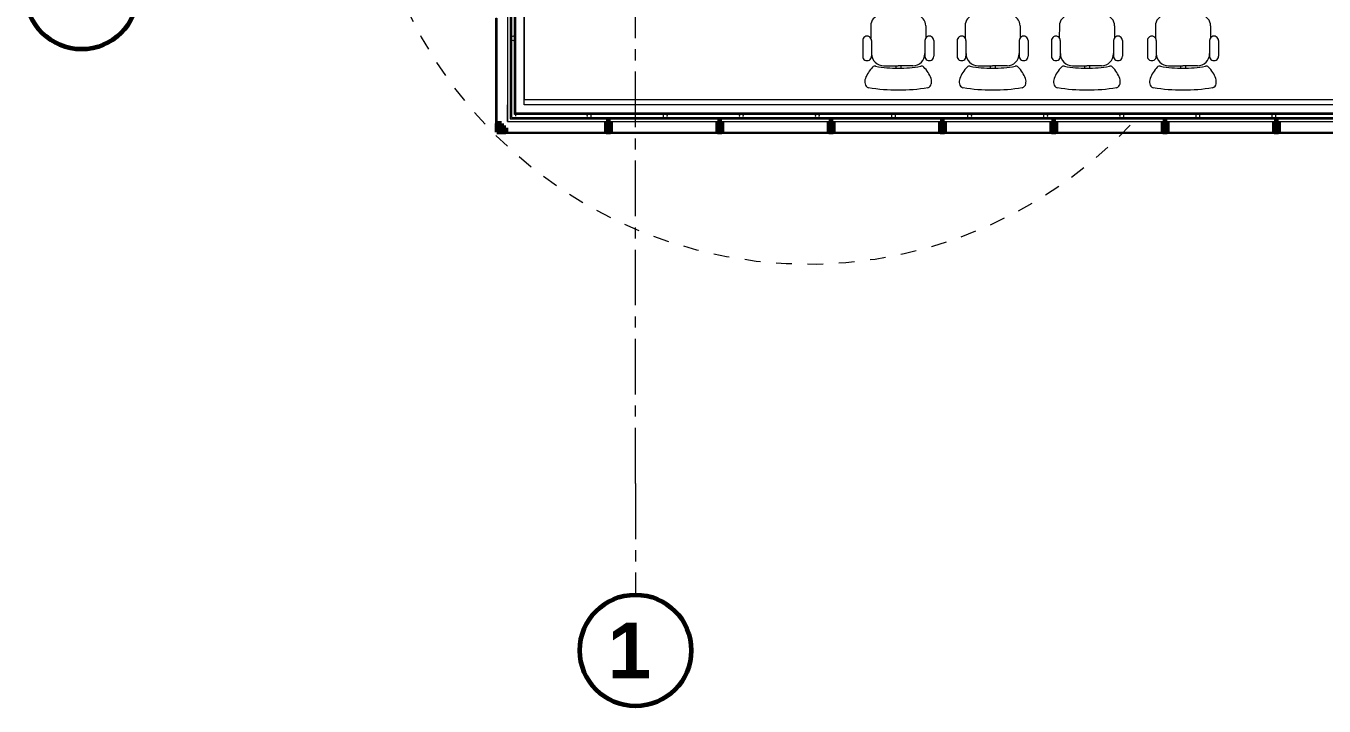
# Model space of a CAD drawing. Header units: inches. Extents: x -38 to 5698, y -33 to 92.
# Drawn here: x 188.85 to 200.5, y 1.05 to 7.16 of the extents above; entities that cross this region are included whole.
import ezdxf

# ---------------------------------------------------------------- set-up
doc = ezdxf.new("R2010")
doc.units = ezdxf.units.IN
doc.header["$MEASUREMENT"] = 0
doc.set_wipeout_variables(frame=1)
for name, pattern in [('Punto & Raya', [0.65, 0.5, -0.075, 0, -0.075]), ('Rayas', [0.282222, 0.141111, -0.141111]), ('Wipeout_Contour', [1, 0, -1])]:
    doc.linetypes.add(name, pattern=pattern)
for name, color, linetype in [('02 _ ARQ _ ALB _ Ejes Generales', 7, 'Continuous'), ('02 _ ARQ _ ALB _ Mobiliario', 7, 'Continuous'), ('02 _ ARQ _ ZON _ Espacio.3D', 7, 'Continuous'), ('08 _ STR _ EXT _ 07 Losa Aligerada', 7, 'Continuous'), ('Acabado - Muros', 7, 'Continuous'), ('Estructura - 04 MURO', 253, 'Continuous'), ('Interior - Escaleras & Barandillas', 7, 'Continuous')]:
    doc.layers.add(name, color=color, linetype=linetype)
doc.styles.add('Estilo_Generado_1', font='swisseb.ttf')

msp = doc.modelspace()

# ---------------------------------------------------------------- hatches: boundary and pattern name
at = {"layer": 'Acabado - Muros', "linetype": 'Continuous', "lineweight": 9}
for points in [[(193.065, 7.23), (193.065, 6.23), (193.075, 6.23), (193.075, 7.23)], [(193.1, 6.195), (194.07, 6.195), (194.07, 6.205), (193.1, 6.205)], [(194.08, 6.195), (195.07, 6.195), (195.07, 6.205), (194.08, 6.205)], [(195.08, 6.195), (196.07, 6.195), (196.07, 6.205), (195.08, 6.205)], [(196.08, 6.195), (197.07, 6.195), (197.07, 6.205), (196.08, 6.205)], [(197.08, 6.195), (198.07, 6.195), (198.07, 6.205), (197.08, 6.205)], [(198.08, 6.195), (199.07, 6.195), (199.07, 6.205), (198.08, 6.205)], [(199.08, 6.195), (200.07, 6.195), (200.07, 6.205), (199.08, 6.205)], [(200.08, 6.195), (201.07, 6.195), (201.07, 6.205), (200.08, 6.205)]]:
    msp.add_hatch(color=250, dxfattribs=at).paths.add_polyline_path(points)

# ---------------------------------------------------------------- linework, layer by layer
at = {"layer": '02 _ ARQ _ ALB _ Ejes Generales', "color": 252, "linetype": 'Punto & Raya', "lineweight": 13}
msp.add_line((194.32, 3.05), (194.32, 2.05), dxfattribs=at)
at = {"layer": '02 _ ARQ _ ALB _ Ejes Generales', "color": 7, "linetype": 'Continuous', "lineweight": 60}
for centre in [(189.345, 7.45), (194.32, 1.55)]:
    msp.add_circle(centre, 0.5, dxfattribs=at)
at = {"layer": '02 _ ARQ _ ALB _ Mobiliario', "color": 175, "linetype": 'Continuous', "lineweight": 13}
for p, q in [((196.432, 7.16), (196.432, 7.053)), ((196.926, 7.16), (196.927, 7.053)), ((197.28, 7.16), (197.279, 7.053)), ((197.774, 7.16), (197.775, 7.053)), ((198.127, 7.16), (198.126, 7.053)), ((198.621, 7.16), (198.622, 7.053)), ((198.989, 7.16), (198.989, 7.053)), ((199.484, 7.16), (199.484, 7.053)), ((196.36, 7.028), (196.36, 6.888)), ((196.44, 7.028), (196.44, 6.888)), ((196.919, 7.028), (196.919, 6.888)), ((196.999, 7.028), (196.999, 6.888)), ((197.208, 7.028), (197.208, 6.888)), ((197.287, 7.028), (197.287, 6.888)), ((197.766, 7.028), (197.766, 6.888)), ((197.846, 7.028), (197.846, 6.888)), ((198.055, 7.028), (198.055, 6.888)), ((198.135, 7.028), (198.135, 6.888)), ((198.614, 7.028), (198.614, 6.888)), ((198.693, 7.028), (198.693, 6.888)), ((198.917, 7.028), (198.917, 6.888)), ((198.997, 7.028), (198.997, 6.888)), ((199.476, 7.028), (199.476, 6.888)), ((199.556, 7.028), (199.556, 6.888)), ((196.549, 6.801), (196.679, 6.801)), ((196.657, 6.801), (196.657, 6.781)), ((196.81, 6.801), (196.679, 6.801)), ((196.702, 6.801), (196.702, 6.781)), ((197.397, 6.801), (197.527, 6.801)), ((197.504, 6.801), (197.505, 6.781)), ((197.657, 6.801), (197.527, 6.801)), ((197.55, 6.801), (197.549, 6.781)), ((198.244, 6.801), (198.374, 6.801)), ((198.351, 6.801), (198.352, 6.781)), ((198.504, 6.801), (198.374, 6.801)), ((198.397, 6.801), (198.396, 6.781)), ((199.106, 6.801), (199.236, 6.801)), ((199.214, 6.801), (199.214, 6.781)), ((199.367, 6.801), (199.236, 6.801)), ((199.259, 6.801), (199.259, 6.781))]:
    msp.add_line(p, q, dxfattribs=at)
for centre, major_axis, start_param, end_param in [((196.529, 7.162), (0, 0.097), 0.134536, 1.592229), ((196.83, 7.162), (0, 0.097), 4.690957, 6.148649), ((197.376, 7.162), (0, 0.097), 0.134536, 1.592229), ((197.677, 7.162), (0, 0.097), 4.690957, 6.148649), ((198.224, 7.162), (0, 0.097), 0.134536, 1.592229), ((198.525, 7.162), (0, 0.097), 4.690957, 6.148649), ((199.086, 7.162), (0, 0.097), 0.134536, 1.592229), ((199.387, 7.162), (0, 0.097), 4.690957, 6.148649), ((196.4, 7.028), (0, 0.04), 4.712389, 7.853982), ((196.959, 7.028), (0, 0.04), 4.712389, 7.853982), ((197.248, 7.028), (0, 0.04), 4.712389, 7.853982), ((197.806, 7.028), (0, 0.04), 4.712389, 7.853982), ((198.095, 7.028), (0, 0.04), 4.712389, 7.853982), ((198.653, 7.028), (0, 0.04), 4.712389, 7.853982), ((198.957, 7.028), (0, 0.04), 4.712389, 7.853982), ((199.516, 7.028), (0, 0.04), 4.712389, 7.853982), ((196.4, 6.888), (0, 0.04), 1.570796, 4.712389), ((196.549, 6.911), (0, 0.109), 1.570796, 3.141593), ((196.81, 6.911), (0, 0.109), 3.141593, 4.712389), ((196.959, 6.888), (0, 0.04), 1.570796, 4.712389), ((197.248, 6.888), (0, 0.04), 1.570796, 4.712389), ((197.397, 6.911), (0, 0.109), 1.570796, 3.141593), ((197.657, 6.911), (0, 0.109), 3.141593, 4.712389), ((197.806, 6.888), (0, 0.04), 1.570796, 4.712389), ((198.095, 6.888), (0, 0.04), 1.570796, 4.712389), ((198.244, 6.911), (0, 0.109), 1.570796, 3.141593), ((198.504, 6.911), (0, 0.109), 3.141593, 4.712389), ((198.653, 6.888), (0, 0.04), 1.570796, 4.712389), ((198.957, 6.888), (0, 0.04), 1.570796, 4.712389), ((199.106, 6.911), (0, 0.109), 1.570796, 3.141593), ((199.367, 6.911), (0, 0.109), 3.141593, 4.712389), ((199.516, 6.888), (0, 0.04), 1.570796, 4.712389), ((196.654, 6.587), (0, 0.289), 0.790542, 1.21502), ((196.47, 6.77), (0, 0.0287), 6.044304, 7.092178), ((196.673, 7.902), (0, 1.122), 2.965095, 3.146853), ((196.685, 7.902), (0, 1.122), 3.136332, 3.31809), ((196.888, 6.77), (0, 0.0287), 5.474192, 6.522066), ((196.704, 6.587), (0, 0.289), 5.068165, 5.492644), ((197.502, 6.587), (0, 0.289), 0.790542, 1.21502), ((197.318, 6.77), (0, 0.0287), 6.044304, 7.092178), ((197.521, 7.902), (0, 1.122), 2.965095, 3.146853), ((197.533, 7.902), (0, 1.122), 3.136332, 3.31809), ((197.736, 6.77), (0, 0.0287), 5.474192, 6.522066), ((197.552, 6.587), (0, 0.289), 5.068165, 5.492644), ((198.349, 6.587), (0, 0.289), 0.790542, 1.21502), ((198.165, 6.77), (0, 0.0287), 6.044304, 7.092178), ((198.368, 7.902), (0, 1.122), 2.965095, 3.146853), ((198.38, 7.902), (0, 1.122), 3.136332, 3.31809), ((198.583, 6.77), (0, 0.0287), 5.474192, 6.522066), ((198.399, 6.587), (0, 0.289), 5.068165, 5.492644), ((199.211, 6.587), (0, 0.289), 0.790542, 1.21502), ((199.027, 6.77), (0, 0.0287), 6.044304, 7.092178), ((199.231, 7.902), (0, 1.122), 2.965095, 3.146853), ((199.242, 7.902), (0, 1.122), 3.136332, 3.31809), ((199.445, 6.77), (0, 0.0287), 5.474192, 6.522066), ((199.262, 6.587), (0, 0.289), 5.068165, 5.492644), ((196.453, 6.66), (0, 0.0744), 1.199278, 1.825394), ((196.905, 6.66), (0, 0.0744), 4.457791, 5.083907), ((197.301, 6.66), (0, 0.0744), 1.199278, 1.825394), ((197.753, 6.66), (0, 0.0744), 4.457791, 5.083907), ((198.148, 6.66), (0, 0.0744), 1.199278, 1.825394), ((198.6, 6.66), (0, 0.0744), 4.457791, 5.083907), ((199.011, 6.66), (0, 0.0744), 1.199278, 1.825394), ((199.462, 6.66), (0, 0.0744), 4.457791, 5.083907), ((196.423, 6.646), (0, 0.0419), 1.691727, 2.899013), ((196.679, 8.298), (0, 1.713), 2.985379, 3.141822), ((196.68, 8.298), (0, 1.713), 3.141364, 3.297806), ((196.935, 6.646), (0, 0.0419), 3.384172, 4.591459), ((197.271, 6.646), (0, 0.0419), 1.691727, 2.899013), ((197.527, 8.298), (0, 1.713), 2.985379, 3.141822), ((197.527, 8.298), (0, 1.713), 3.141364, 3.297806), ((197.783, 6.646), (0, 0.0419), 3.384172, 4.591459), ((198.118, 6.646), (0, 0.0419), 1.691727, 2.899013), ((198.374, 8.298), (0, 1.713), 2.985379, 3.141822), ((198.374, 8.298), (0, 1.713), 3.141364, 3.297806), ((198.63, 6.646), (0, 0.0419), 3.384172, 4.591459), ((198.98, 6.646), (0, 0.0419), 1.691727, 2.899013), ((199.236, 8.298), (0, 1.713), 2.985379, 3.141822), ((199.237, 8.298), (0, 1.713), 3.141364, 3.297806), ((199.493, 6.646), (0, 0.0419), 3.384172, 4.591459)]:
    msp.add_ellipse(centre, major_axis=major_axis, ratio=0.996858, start_param=start_param, end_param=end_param, dxfattribs=at)
at = {"layer": '02 _ ARQ _ ZON _ Espacio.3D', "color": 254, "linetype": 'Continuous', "lineweight": 0, "flags": 128}
msp.add_lwpolyline([(205.02, 6.5), (205.02, 18.6), (193.32, 18.6), (193.32, 6.5)], close=True, dxfattribs=at)
at = {"layer": 'Acabado - Muros', "color": 7, "linetype": 'Continuous', "lineweight": 60}
for p, q in [((193.075, 6.285), (193.075, 6.205)), ((193.075, 6.245), (193.075, 6.205)), ((193.155, 6.205), (193.075, 6.205)), ((193.115, 6.205), (193.075, 6.205)), ((194.095, 6.205), (194.055, 6.205)), ((195.095, 6.205), (195.055, 6.205)), ((196.095, 6.205), (196.055, 6.205)), ((197.095, 6.205), (197.055, 6.205)), ((198.095, 6.205), (198.055, 6.205)), ((199.095, 6.205), (199.055, 6.205)), ((200.095, 6.205), (200.055, 6.205))]:
    msp.add_line(p, q, dxfattribs=at)
at = {"layer": 'Acabado - Muros', "color": 7, "linetype": 'Continuous', "lineweight": 13, "flags": 128}
for points in [[(193.065, 7.23), (193.075, 7.23), (193.075, 6.23), (193.065, 6.23)], [(193.1, 6.195), (193.1, 6.205), (194.07, 6.205), (194.07, 6.195)], [(194.08, 6.195), (194.08, 6.205), (195.07, 6.205), (195.07, 6.195)], [(195.08, 6.195), (195.08, 6.205), (196.07, 6.205), (196.07, 6.195)], [(196.08, 6.195), (196.08, 6.205), (197.07, 6.205), (197.07, 6.195)], [(197.08, 6.195), (197.08, 6.205), (198.07, 6.205), (198.07, 6.195)], [(198.08, 6.195), (198.08, 6.205), (199.07, 6.205), (199.07, 6.195)], [(199.08, 6.195), (199.08, 6.205), (200.07, 6.205), (200.07, 6.195)], [(200.08, 6.195), (200.08, 6.205), (201.07, 6.205), (201.07, 6.195)]]:
    msp.add_lwpolyline(points, close=True, dxfattribs=at)

# ---------------------------------------------------------------- texts
at = {"layer": '02 _ ARQ _ ALB _ Ejes Generales', "color": 7, "lineweight": 30, "insert": (194.071, 1.8), "char_height": 0.5, "attachment_point": 1, "style": 'Estilo_Generado_1'}
msp.add_mtext('\\A1;{\\pql;\\pt0;\\fSwis721 Ex BT|b1|i0|c0|p34;1}', dxfattribs=at)

# ---------------------------------------------------------------- next in the draw order: wipeouts: each hides what was drawn before it
at = {"color": 254, "linetype": 'Wipeout_Contour', "lineweight": 0, "ltscale": 4849.55423}
msp.add_wipeout([(193.17, 6.45), (193.17, 6.3), (193.32, 6.45)], dxfattribs=at).dxf.layer = 'Estructura - 04 MURO'

# ---------------------------------------------------------------- next in the draw order: wipeouts: each hides what was drawn before it
at = {"color": 254, "linetype": 'Wipeout_Contour', "lineweight": 0, "ltscale": 4848.699701}
msp.add_wipeout([(193.32, 6.45), (193.17, 6.3), (193.32, 6.3)], dxfattribs=at).dxf.layer = 'Estructura - 04 MURO'

# ---------------------------------------------------------------- next in the draw order: hatches: boundary and pattern name
at = {"layer": 'Acabado - Muros', "linetype": 'Continuous', "lineweight": 0}
for points in [[(193.115, 6.285), (193.075, 6.285), (193.075, 6.205), (193.115, 6.205)], [(193.155, 6.245), (193.075, 6.245), (193.075, 6.205), (193.155, 6.205)]]:
    msp.add_hatch(color=254, dxfattribs=at).paths.add_polyline_path(points)

# ---------------------------------------------------------------- next in the draw order: linework, layer by layer
at = {"layer": 'Acabado - Muros', "color": 7, "linetype": 'Continuous', "lineweight": 60}
for p, q in [((193.115, 6.285), (193.075, 6.285)), ((193.155, 6.245), (193.075, 6.245)), ((193.115, 6.285), (193.115, 6.205)), ((193.155, 6.245), (193.155, 6.205))]:
    msp.add_line(p, q, dxfattribs=at)
at = {"layer": 'Estructura - 04 MURO', "color": 7, "linetype": 'Continuous', "lineweight": 13, "flags": 128}
msp.add_lwpolyline([(193.17, 6.3), (193.17, 6.45)], dxfattribs=at)
at = {"layer": 'Interior - Escaleras & Barandillas', "color": 161, "linetype": 'Continuous', "lineweight": 13}
for p, q in [((193.195, 6.363), (193.195, 6.35)), ((193.195, 6.35), (193.195, 6.325)), ((193.195, 6.325), (193.245, 6.325)), ((193.245, 6.375), (193.245, 6.363)), ((193.245, 6.35), (193.245, 6.363))]:
    msp.add_line(p, q, dxfattribs=at)

# ---------------------------------------------------------------- next in the draw order: wipeouts: each hides what was drawn before it
at = {"color": 254, "linetype": 'Wipeout_Contour', "lineweight": 0, "ltscale": 6499.459844}
msp.add_wipeout([(193.32, 6.3), (210.149, 6.3), (210.149, 6.45), (193.32, 6.45)], dxfattribs=at).dxf.layer = 'Estructura - 04 MURO'

# ---------------------------------------------------------------- next in the draw order: hatches: boundary and pattern name
at = {"layer": 'Acabado - Muros', "linetype": 'Continuous', "lineweight": 0}
for points in [[(194.055, 6.305), (194.055, 6.205), (194.095, 6.205), (194.095, 6.305)], [(195.055, 6.305), (195.055, 6.205), (195.095, 6.205), (195.095, 6.305)], [(196.055, 6.305), (196.055, 6.205), (196.095, 6.205), (196.095, 6.305)], [(197.055, 6.305), (197.055, 6.205), (197.095, 6.205), (197.095, 6.305)], [(198.055, 6.305), (198.055, 6.205), (198.095, 6.205), (198.095, 6.305)], [(199.055, 6.305), (199.055, 6.205), (199.095, 6.205), (199.095, 6.305)], [(200.055, 6.305), (200.055, 6.205), (200.095, 6.205), (200.095, 6.305)]]:
    msp.add_hatch(color=254, dxfattribs=at).paths.add_polyline_path(points)

# ---------------------------------------------------------------- next in the draw order: linework, layer by layer
at = {"layer": '02 _ ARQ _ ALB _ Ejes Generales', "color": 252, "linetype": 'Punto & Raya', "lineweight": 13}
msp.add_line((194.32, 3.05), (194.32, 44.9), dxfattribs=at)
at = {"layer": '08 _ STR _ EXT _ 07 Losa Aligerada', "color": 7, "linetype": 'Rayas', "lineweight": 18, "flags": 128}
msp.add_lwpolyline([(193.22, 11.97, 1.049431), (198.794, 6.3), (209.6, 6.3), (209.6, 6.2), (214.798, 6.2), (214.798, 7.2), (222.07, 7.2), (222.07, 5.664), (223.27, 5.664), (223.27, 4.2), (228.37, 4.2), (228.37, 5.664), (229.57, 5.664), (229.57, 7.2), (236.57, 7.2), (236.57, 15), (236.57, 15.15), (236.57, 15.15), (236.57, 15.8), (236.57, 15.8), (236.57, 18.1), (236.57, 20.35), (234.07, 20.35), (231.67, 20.35), (231.67, 22.35), (231.67, 22.6), (231.67, 24.5), (231.67, 24.75), (231.67, 26.75), (236.57, 26.75), (236.57, 29.7), (236.57, 35.2), (236.57, 39.9), (228.67, 39.9), (223.553, 39.9), (223.553, 40.9), (218.932, 40.9), (218.932, 39.9), (208.37, 39.9), (208.37, 41.435), (207.42, 41.435), (207.42, 42.9), (202.22, 42.9), (202.22, 41.435), (201.27, 41.435), (201.27, 39.9), (196.27, 39.9), (196.27, 41.1), (192.87, 41.1), (192.87, 37.7), (194.07, 37.7), (194.07, 33.9), (193.17, 33.9), (193.17, 21.266), (193.22, 21.266)], format="xyb", close=True, dxfattribs=at)
at = {"layer": '08 _ STR _ EXT _ 07 Losa Aligerada', "color": 7, "linetype": 'Continuous', "lineweight": 18, "flags": 128}
msp.add_lwpolyline([(208.37, 42.654), (207.42, 42.654), (207.42, 42.9), (202.22, 42.9), (202.22, 42.654), (201.27, 42.654), (201.27, 39.9), (196.12, 39.9), (196.12, 40.95), (193.02, 40.95), (193.02, 37.7), (194.164, 37.7), (194.164, 33.9), (193.17, 33.9), (193.17, 23.893), (193.17, 6.3), (212.718, 6.3)], dxfattribs=at)
at = {"layer": 'Acabado - Muros', "color": 7, "linetype": 'Continuous', "lineweight": 60}
for p, q in [((194.095, 6.305), (194.055, 6.305)), ((194.055, 6.305), (194.055, 6.205)), ((194.095, 6.305), (194.095, 6.205)), ((195.055, 6.305), (195.055, 6.205)), ((195.095, 6.305), (195.055, 6.305)), ((195.095, 6.305), (195.095, 6.205)), ((196.055, 6.305), (196.055, 6.205)), ((196.095, 6.305), (196.055, 6.305)), ((196.095, 6.305), (196.095, 6.205)), ((197.055, 6.305), (197.055, 6.205)), ((197.095, 6.305), (197.055, 6.305)), ((197.095, 6.305), (197.095, 6.205)), ((198.095, 6.305), (198.055, 6.305)), ((198.055, 6.305), (198.055, 6.205)), ((198.095, 6.305), (198.095, 6.205)), ((199.055, 6.305), (199.055, 6.205)), ((199.095, 6.305), (199.055, 6.305)), ((199.095, 6.305), (199.095, 6.205)), ((200.055, 6.305), (200.055, 6.205)), ((200.095, 6.305), (200.055, 6.305)), ((200.095, 6.305), (200.095, 6.205))]:
    msp.add_line(p, q, dxfattribs=at)
at = {"layer": 'Estructura - 04 MURO', "color": 7, "linetype": 'Continuous', "lineweight": 13, "flags": 128}
for points in [[(210.149, 6.45), (193.32, 6.45)], [(193.17, 6.3), (210.149, 6.3)]]:
    msp.add_lwpolyline(points, dxfattribs=at)
at = {"layer": 'Interior - Escaleras & Barandillas', "color": 161, "linetype": 'Continuous', "lineweight": 13}
for p, q in [((193.207, 6.338), (206.887, 6.338)), ((193.207, 6.338), (206.887, 6.338)), ((193.207, 6.338), (206.887, 6.338)), ((206.887, 6.363), (193.232, 6.363)), ((206.887, 6.363), (193.232, 6.363)), ((206.887, 6.363), (193.232, 6.363)), ((193.27, 6.375), (193.245, 6.375)), ((193.245, 6.325), (193.27, 6.325)), ((193.282, 6.375), (193.27, 6.375)), ((193.27, 6.325), (193.282, 6.325)), ((206.887, 6.375), (193.282, 6.375)), ((193.282, 6.325), (206.887, 6.325))]:
    msp.add_line(p, q, dxfattribs=at)
at = {"layer": 'Interior - Escaleras & Barandillas', "color": 161, "linetype": 'Continuous', "lineweight": 13, "flags": 128}
for points in [[(193.903, 6.369, 1), (193.903, 6.331, 1)], [(194.587, 6.369, 1), (194.587, 6.331, 1)], [(195.27, 6.369, 1), (195.27, 6.331, 1)], [(195.953, 6.369, 1), (195.953, 6.331, 1)], [(196.637, 6.369, 1), (196.637, 6.331, 1)], [(197.32, 6.369, 1), (197.32, 6.331, 1)], [(198.003, 6.369, 1), (198.003, 6.331, 1)], [(198.687, 6.369, 1), (198.687, 6.331, 1)], [(199.37, 6.369, 1), (199.37, 6.331, 1)], [(200.053, 6.369, 1), (200.053, 6.331, 1)]]:
    msp.add_lwpolyline(points, format="xyb", close=True, dxfattribs=at)

# ---------------------------------------------------------------- next in the draw order: wipeouts: each hides what was drawn before it
at = {"color": 254, "linetype": 'Wipeout_Contour', "lineweight": 0, "ltscale": 6465.790652}
msp.add_wipeout([(193.32, 6.45), (193.32, 22.481), (193.17, 22.481), (193.17, 6.45)], dxfattribs=at).dxf.layer = 'Estructura - 04 MURO'

# ---------------------------------------------------------------- next in the draw order: linework, layer by layer
at = {"layer": 'Estructura - 04 MURO', "color": 7, "linetype": 'Continuous', "lineweight": 13, "flags": 128}
for points in [[(193.17, 22.481), (193.17, 6.45)], [(193.32, 6.45), (193.32, 22.481)]]:
    msp.add_lwpolyline(points, dxfattribs=at)
at = {"layer": 'Interior - Escaleras & Barandillas', "color": 161, "linetype": 'Continuous', "lineweight": 13}
for p, q in [((193.195, 24.527), (193.195, 6.363)), ((193.207, 24.527), (193.207, 6.338)), ((193.207, 24.527), (193.207, 6.338)), ((193.207, 24.527), (193.207, 6.338)), ((193.232, 6.363), (193.232, 24.527)), ((193.232, 6.363), (193.232, 24.527)), ((193.232, 6.363), (193.232, 24.527)), ((193.245, 6.363), (193.245, 24.527))]:
    msp.add_line(p, q, dxfattribs=at)
at = {"layer": 'Interior - Escaleras & Barandillas', "color": 161, "linetype": 'Continuous', "lineweight": 13, "flags": 128}
msp.add_lwpolyline([(193.239, 7.049, 1), (193.201, 7.049, 1)], format="xyb", close=True, dxfattribs=at)

doc.saveas('drawing.dxf')
